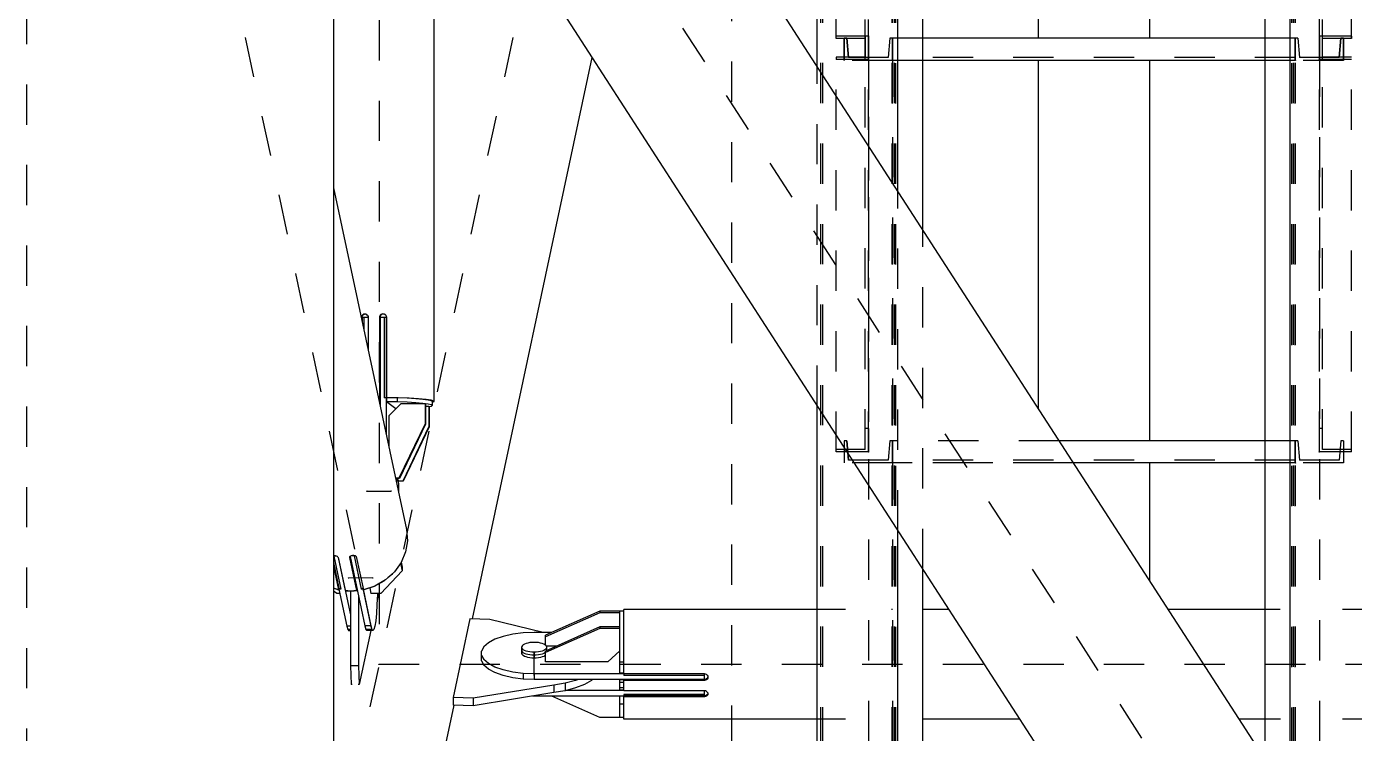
# Model space of a CAD drawing. Header units: millimetres. Extents: x 149919 to 150445, y 136651 to 136866.
# Drawn here: x 150260.213 to 150263.51, y 136778.903 to 136780.659 of the extents above; entities that cross this region are included whole.
import ezdxf

# ---------------------------------------------------------------- set-up
doc = ezdxf.new("R2010")
doc.units = ezdxf.units.MM
doc.header["$LTSCALE"] = 0.25
for name, pattern in [('CENTER', [50.8, 31.75, -6.35, 6.35, -6.35]), ('XKITLINE00', [0]), ('XKITLINE02', [4, 2, -2]), ('XKITLINE03', [6, 3, -1, 1, -1])]:
    doc.linetypes.add(name, pattern=pattern)

# ---------------------------------------------------------------- blocks, each defined once
blk = doc.blocks.new('çatıı')
at = {"color": 8, "linetype": 'CENTER'}
for p, q in [((11840, 14354.32), (11840, 12689.51)), ((11927.5, 13690.27), (11927.5, 12870.27)), ((12015, 13540.01), (12015, 12732.33)), ((12015, 13280.27), (11840, 12460.27)), ((11840, 13280.27), (12370, 12460.27)), ((11840, 13280.27), (11927.5, 12870.27)), ((11924.51, 12913.27), (11930.48, 12913.31)), ((11925.91, 12891.74), (11919.93, 12891.7)), ((11966.02, 12867.52), (11966.02, 12873.03)), ((11927.5, 12870.27), (12282.5, 12870.27))]:
    blk.add_line(p, q, dxfattribs=at)
at = {"color": 116, "linetype": 'XKITLINE02', "true_color": 0x136734}
for p, q in [((12037.16, 12049.63), (12037.16, 13721.24)), ((12037.69, 12049.63), (12037.69, 13721.24)), ((12054.93, 12049.63), (12054.93, 13721.24)), ((12055.01, 12049.6), (12055.01, 13721.24)), ((12055.46, 12049.63), (12055.46, 13721.24)), ((12055.86, 12049.6), (12055.86, 13721.24)), ((12147.49, 12049.57), (12147.49, 13721.24)), ((12154.14, 12049.57), (12154.14, 13721.24)), ((12154.14, 12049.57), (12154.14, 13721.24)), ((12154.54, 12049.63), (12154.54, 13721.24)), ((12154.99, 12049.63), (12154.99, 13721.24)), ((12154.99, 12049.57), (12154.99, 13721.24)), ((12155.07, 12049.63), (12155.07, 13721.24)), ((12062.51, 12893.93), (12062.51, 13303.02)), ((12147.49, 12762.45), (12147.49, 13303.02)), ((12041.01, 13025.71), (12041.01, 13123.03)), ((12048.21, 13020.46), (12048.21, 13122.44)), ((12160.99, 13020.46), (12160.99, 13123.03)), ((12161.79, 13020.46), (12161.79, 13122.44)), ((12168.99, 13025.71), (12168.99, 13123.03)), ((12049.01, 13020.46), (12049.01, 13120.98)), ((12049.01, 13026.29), (12041.01, 13026.29)), ((12049.01, 13026.28), (12048.21, 13026.28)), ((12048.21, 13026.28), (12048.21, 13021.06)), ((12048.21, 12923.61), (12048.21, 13026.28)), ((12049.01, 13026.28), (12049.01, 13020.48)), ((12049.01, 13026.28), (12049.01, 12928.83)), ((12160.99, 13026.29), (12160.99, 13020.46)), ((12168.99, 13026.29), (12160.99, 13026.29)), ((12160.99, 12923.03), (12160.99, 13026.28)), ((12161.79, 13026.28), (12160.99, 13026.28)), ((12161.79, 12923.61), (12161.79, 13026.28)), ((12168.99, 13026.29), (12168.99, 13025.71)), ((12048.21, 13025.71), (12041.01, 13025.71)), ((12043.69, 13025.78), (12043.01, 13025.78)), ((12043.01, 13020.28), (12043.01, 13025.78)), ((12043.01, 13025.78), (12043.01, 13020.28)), ((12044.07, 13020.98), (12043.69, 13025.78)), ((12043.69, 13025.78), (12044.07, 13020.98)), ((12054.33, 13025.78), (12053.94, 13020.98)), ((12054.33, 13025.78), (12053.94, 13020.98)), ((12055.01, 13025.78), (12054.33, 13025.78)), ((12062.51, 13025.78), (12055.01, 13025.78)), ((12055.01, 13020.28), (12055.01, 13025.78)), ((12055.01, 13025.78), (12055.01, 13020.28)), ((12055.01, 13025.78), (12055.01, 13020.28)), ((12154.99, 13025.78), (12147.49, 13025.78)), ((12154.99, 13020.28), (12154.99, 13025.78)), ((12154.99, 13025.78), (12154.99, 13020.28)), ((12155.67, 13025.78), (12154.99, 13025.78)), ((12154.99, 13025.78), (12154.99, 13020.28)), ((12155.67, 13025.78), (12156.05, 13020.98)), ((12155.67, 13025.78), (12156.05, 13020.98)), ((12161.79, 13020.46), (12161.79, 13025.71)), ((12168.99, 13025.71), (12161.79, 13025.71)), ((12166.31, 13025.78), (12165.92, 13020.98)), ((12165.92, 13020.98), (12166.31, 13025.78)), ((12166.99, 13025.78), (12166.31, 13025.78)), ((12166.99, 13025.78), (12166.99, 13020.28)), ((12166.99, 13020.28), (12166.99, 13025.78)), ((12048.21, 13021.06), (12041.01, 13021.06)), ((12041.01, 13021.06), (12041.01, 13020.48)), ((12041.01, 12923.03), (12041.01, 13021.06)), ((12049.01, 13020.48), (12041.01, 13020.48)), ((12055.01, 13020.28), (12043.01, 13020.28)), ((12053.94, 13020.98), (12044.07, 13020.98)), ((12049.01, 13020.46), (12048.21, 13020.46)), ((12049.01, 12923.03), (12049.01, 13020.48)), ((12154.99, 13020.98), (12055.01, 13020.98)), ((12062.51, 13020.28), (12055.01, 13020.28)), ((12154.99, 13020.28), (12147.49, 13020.28)), ((12166.99, 13020.28), (12154.99, 13020.28)), ((12165.92, 13020.98), (12156.05, 13020.98)), ((12168.99, 13020.47), (12160.99, 13020.47)), ((12161.79, 13020.46), (12160.99, 13020.46)), ((12168.99, 13021.06), (12161.79, 13021.06)), ((12168.99, 12923.03), (12168.99, 13021.06)), ((12036.31, 12934.47), (12036.31, 13018.62)), ((12056.31, 12903.53), (12056.31, 12987.68)), ((12049.01, 12928.83), (12048.21, 12928.83)), ((12049.01, 12928.83), (12049.01, 12923.03)), ((12161.79, 12928.83), (12160.99, 12928.83)), ((12043.69, 12925.78), (12043.01, 12925.78)), ((12043.01, 12925.78), (12043.01, 12920.28)), ((12043.01, 12925.78), (12043.01, 12920.28)), ((12044.07, 12920.98), (12043.69, 12925.78)), ((12043.69, 12925.78), (12044.07, 12920.98)), ((12054.33, 12925.78), (12053.94, 12920.98)), ((12054.33, 12925.78), (12053.94, 12920.98)), ((12055.01, 12925.78), (12054.33, 12925.78)), ((12096.32, 12925.78), (12055.01, 12925.78)), ((12055.01, 12920.28), (12055.01, 12925.78)), ((12055.01, 12925.78), (12055.01, 12920.28)), ((12055.01, 12925.78), (12055.01, 12920.28)), ((12154.99, 12925.78), (12147.49, 12925.78)), ((12154.99, 12920.28), (12154.99, 12925.78)), ((12154.99, 12925.78), (12154.99, 12920.28)), ((12155.67, 12925.78), (12154.99, 12925.78)), ((12154.99, 12925.78), (12154.99, 12920.28)), ((12155.67, 12925.78), (12156.05, 12920.98)), ((12155.67, 12925.78), (12156.05, 12920.98)), ((12166.31, 12925.78), (12165.92, 12920.98)), ((12166.31, 12925.78), (12165.92, 12920.98)), ((12166.99, 12925.78), (12166.31, 12925.78)), ((12166.99, 12925.78), (12166.99, 12920.28)), ((12166.99, 12925.78), (12166.99, 12920.28)), ((12048.21, 12923.61), (12041.01, 12923.61)), ((12049.01, 12923.03), (12041.01, 12923.03)), ((12053.94, 12920.98), (12044.07, 12920.98)), ((12154.99, 12920.98), (12055.01, 12920.98)), ((12165.92, 12920.98), (12156.05, 12920.98)), ((12168.99, 12923.03), (12160.99, 12923.03)), ((12168.99, 12923.61), (12161.79, 12923.61)), ((12055.01, 12920.28), (12043.01, 12920.28)), ((12099.87, 12920.28), (12055.01, 12920.28)), ((12154.99, 12920.28), (12147.49, 12920.28)), ((12166.99, 12920.28), (12154.99, 12920.28))]:
    blk.add_line(p, q, dxfattribs=at)
at = {"color": 1, "linetype": 'XKITLINE03'}
for p, q in [((12049.01, 13721.24), (12049.01, 12049.63)), ((12055.01, 13721.24), (12055.01, 12049.6)), ((12147.49, 12049.57), (12147.49, 13721.24)), ((12160.99, 13721.24), (12160.99, 12049.63)), ((12049.01, 13123.03), (12049.01, 13026.29)), ((12160.99, 13026.29), (12160.99, 13123.03)), ((12049.01, 13020.48), (12049.01, 12923.03)), ((12154.99, 13020.28), (12055.01, 13020.28)), ((12055.01, 13020.28), (12055.01, 13020.28)), ((12154.99, 13020.28), (12154.99, 13020.28)), ((12160.99, 12923.03), (12160.99, 13020.47)), ((12154.99, 12920.28), (12055.01, 12920.28)), ((12055.01, 12920.28), (12055.01, 12920.28)), ((12154.99, 12920.28), (12154.99, 12920.28))]:
    blk.add_line(p, q, dxfattribs=at)
at = {"color": 7, "linetype": 'XKITLINE00'}
for p, q in [((12036.31, 13018.62), (12036.31, 13257.5)), ((12056.31, 12987.68), (12056.31, 13257.5)), ((12062.51, 12978.09), (12062.51, 13257.5)), ((12147.49, 12846.61), (12147.49, 13257.5)), ((12153.69, 12837.02), (12153.69, 13257.5)), ((12147.49, 13025.78), (12062.51, 13025.78)), ((12147.49, 13020.28), (12062.51, 13020.28)), ((12036.31, 12768.61), (12036.31, 12934.47)), ((12147.49, 12925.78), (12096.32, 12925.78)), ((12147.49, 12920.28), (12099.87, 12920.28)), ((12056.31, 12755.13), (12056.31, 12903.53)), ((12062.51, 12750.96), (12062.51, 12893.93))]:
    blk.add_line(p, q, dxfattribs=at)
at = {"color": 8, "linetype": 'XKITLINE00'}
for p, q in [((12091.2, 13120.28), (12091.2, 13025.78)), ((12118.8, 13120.28), (12118.8, 13025.78)), ((11986.62, 13095.5), (12261.89, 12669.61)), ((11941.09, 13079.5), (11941.09, 12935.63)), ((11916.2, 13075.07), (11916.2, 12689.51)), ((11948.29, 13070.64), (12223.57, 12644.75)), ((11980.38, 13021), (11950.62, 12881.57)), ((12091.2, 13020.28), (12091.2, 12933.7)), ((12118.8, 13020.28), (12118.8, 12925.78)), ((11916.2, 12988.62), (11934.31, 12903.75)), ((11923.51, 12957.11), (11923.33, 12956.92)), ((11923.57, 12957.06), (11923.42, 12956.91)), ((11923.74, 12957.23), (11923.51, 12957.11)), ((11923.8, 12957.19), (11923.57, 12957.06)), ((11924, 12957.28), (11923.74, 12957.23)), ((11924.06, 12957.23), (11923.8, 12957.19)), ((11924.26, 12957.24), (11924, 12957.28)), ((11924.32, 12957.2), (11924.06, 12957.23)), ((11924.5, 12957.12), (11924.26, 12957.24)), ((11924.53, 12957.09), (11924.32, 12957.2)), ((11924.68, 12956.94), (11924.5, 12957.12)), ((11927.98, 12957.15), (11927.79, 12956.96)), ((11928.04, 12957.1), (11927.85, 12956.92)), ((11928.22, 12957.27), (11927.98, 12957.15)), ((11928.28, 12957.22), (11928.04, 12957.1)), ((11928.48, 12957.31), (11928.22, 12957.27)), ((11928.54, 12957.26), (11928.28, 12957.22)), ((11928.75, 12957.27), (11928.48, 12957.31)), ((11928.8, 12957.22), (11928.54, 12957.26)), ((11928.99, 12957.14), (11928.75, 12957.27)), ((11929.02, 12957.11), (11928.8, 12957.22)), ((11929.18, 12956.96), (11928.99, 12957.14)), ((11923.23, 12956.68), (11923.17, 12956.42)), ((11923.23, 12956.37), (11923.17, 12956.42)), ((11923.17, 12956.42), (11923.17, 12955.96)), ((11923.33, 12956.92), (11923.23, 12956.68)), ((11923.27, 12956.63), (11923.23, 12956.37)), ((11923.23, 12956.37), (11923.23, 12955.68)), ((11923.38, 12956.87), (11923.27, 12956.63)), ((11923.73, 12956.41), (11923.31, 12956.38)), ((11923.31, 12956.38), (11923.31, 12955.29)), ((11923.42, 12956.91), (11923.38, 12956.87)), ((11923.73, 12956.41), (11923.73, 12953.3)), ((11924.78, 12956.41), (11923.73, 12956.41)), ((11924.68, 12956.94), (11924.8, 12956.7)), ((11924.84, 12956.36), (11924.78, 12956.41)), ((11924.78, 12956.41), (11924.78, 12948.41)), ((11924.8, 12956.7), (11924.84, 12956.44)), ((11924.84, 12956.44), (11924.84, 12948.12)), ((11927.67, 12956.72), (11927.63, 12956.46)), ((11927.63, 12956.46), (11927.63, 12936.51)), ((11927.68, 12956.42), (11927.63, 12956.46)), ((11927.79, 12956.96), (11927.67, 12956.72)), ((11927.73, 12956.68), (11927.67, 12956.72)), ((11927.73, 12956.68), (11927.68, 12956.42)), ((11927.68, 12956.42), (11927.68, 12936.47)), ((11927.85, 12956.92), (11927.73, 12956.68)), ((11928.81, 12956.44), (11927.76, 12956.43)), ((11927.76, 12956.43), (11927.76, 12934.41)), ((11928.81, 12956.44), (11928.81, 12936.49)), ((11929.28, 12956.42), (11928.81, 12956.44)), ((11929.18, 12956.96), (11929.28, 12956.72)), ((11929.28, 12956.72), (11929.34, 12956.46)), ((11929.28, 12956.42), (11929.28, 12936.48)), ((11929.34, 12956.38), (11929.28, 12956.42)), ((11929.34, 12956.46), (11929.34, 12936.51)), ((11927.63, 12936.51), (11927.32, 12936.51)), ((11927.66, 12936.49), (11927.32, 12936.49)), ((11927.66, 12935.49), (11927.53, 12935.49)), ((11927.68, 12936.47), (11927.63, 12936.51)), ((11927.76, 12936.41), (11927.66, 12936.49)), ((11927.66, 12936.49), (11927.66, 12935.49)), ((11927.76, 12935.41), (11927.66, 12935.49)), ((11929.26, 12936.5), (11928.81, 12936.49)), ((11929.26, 12936.5), (11929.26, 12927.42)), ((11929.28, 12936.48), (11929.26, 12936.5)), ((11929.4, 12936.46), (11929.34, 12936.51)), ((11932.24, 12936.46), (11929.34, 12936.51)), ((11932.01, 12936.43), (11929.38, 12936.48)), ((11929.38, 12936.48), (11929.38, 12935.48)), ((11931.7, 12933.7), (11929.38, 12935.48)), ((11932.01, 12935.44), (11929.38, 12935.48)), ((11932.96, 12934.97), (11929.97, 12931.96)), ((11934.46, 12936.35), (11932.01, 12936.43)), ((11932.01, 12936.43), (11932.01, 12935.44)), ((11934.46, 12935.35), (11932.01, 12935.44)), ((11934.97, 12936.36), (11932.24, 12936.46)), ((11938.93, 12935.01), (11932.96, 12934.97)), ((11936.61, 12936.23), (11934.46, 12936.35)), ((11936.61, 12935.23), (11934.46, 12935.35)), ((11937.33, 12936.22), (11934.97, 12936.36)), ((11938.38, 12936.08), (11936.61, 12936.23)), ((11938.38, 12935.08), (11936.61, 12935.23)), ((11939.19, 12936.04), (11937.33, 12936.22)), ((11939.69, 12935.91), (11938.38, 12936.08)), ((11938.91, 12935.01), (11938.38, 12935.08)), ((11939.69, 12934.91), (11938.93, 12935.01)), ((11938.93, 12935.01), (11938.93, 12930.03)), ((11939.02, 12934.94), (11938.93, 12935.01)), ((11939.02, 12934.94), (11939.02, 12929.95)), ((11939.86, 12934.3), (11939.02, 12934.29)), ((11940.46, 12935.84), (11939.19, 12936.04)), ((11940.49, 12935.72), (11939.69, 12935.91)), ((11940.49, 12934.72), (11939.69, 12934.91)), ((11939.86, 12934.3), (11939.86, 12929.31)), ((11939.96, 12934.22), (11939.86, 12934.3)), ((11940.44, 12934.34), (11939.95, 12934.23)), ((11939.96, 12934.22), (11939.96, 12929.24)), ((11940.74, 12934.53), (11940.44, 12934.34)), ((11941.09, 12935.63), (11940.46, 12935.84)), ((11940.74, 12935.53), (11940.49, 12935.72)), ((11940.74, 12934.53), (11940.49, 12934.72)), ((11940.74, 12935.53), (11940.74, 12934.53)), ((11941.03, 12935.41), (11940.74, 12935.32)), ((11941.09, 12935.63), (11941.03, 12935.41)), ((11929.97, 12931.96), (11929.97, 12924.09)), ((11938.93, 12930.03), (11932.46, 12916.52)), ((11939.02, 12929.95), (11932.55, 12916.45)), ((11939.86, 12929.31), (11933.39, 12915.8)), ((11939.96, 12929.24), (11933.49, 12915.73)), ((11939.02, 12929.95), (11938.93, 12930.03)), ((11939.96, 12929.24), (11939.86, 12929.31)), ((12118.8, 12920.28), (12118.8, 12891)), ((11932.46, 12916.52), (11931.59, 12916.51)), ((11932.55, 12916.45), (11931.6, 12916.44)), ((11932.08, 12916.42), (11931.61, 12916.41)), ((11931.85, 12915.48), (11931.84, 12915.31)), ((11931.89, 12915.84), (11931.85, 12915.48)), ((11931.93, 12916.11), (11931.89, 12915.84)), ((11931.98, 12916.31), (11931.93, 12916.11)), ((11932.02, 12916.41), (11931.98, 12916.31)), ((11932.08, 12916.42), (11932.02, 12916.41)), ((11932.08, 12916.42), (11932.13, 12916.33)), ((11932.13, 12916.33), (11932.17, 12916.15)), ((11932.17, 12916.15), (11932.22, 12915.89)), ((11932.22, 12915.89), (11932.26, 12915.55)), ((11933.39, 12915.8), (11932.23, 12915.79)), ((11933.49, 12915.73), (11932.24, 12915.72)), ((11932.26, 12915.55), (11932.3, 12915.14)), ((11932.3, 12915.14), (11932.33, 12914.68)), ((11932.33, 12914.68), (11932.35, 12914.17)), ((11932.35, 12914.17), (11932.36, 12913.64)), ((11932.55, 12916.45), (11932.46, 12916.52)), ((11933.49, 12915.73), (11933.39, 12915.8)), ((11932.36, 12913.64), (11932.36, 12913.1)), ((11932.36, 12913.1), (11932.36, 12912.87)), ((11934.55, 12900.98), (11934.11, 12898.21)), ((11934.31, 12903.75), (11934.55, 12900.98)), ((11934.11, 12898.21), (11933.02, 12895.57)), ((11916.46, 12897.23), (11916.2, 12897.24)), ((11916.25, 12897.15), (11916.2, 12897.18)), ((11916.2, 12895.57), (11917.56, 12889.16)), ((11916.2, 12895.3), (11917.47, 12889.33)), ((11916.2, 12894.62), (11917.45, 12888.76)), ((11916.84, 12897.16), (11916.25, 12897.15)), ((11916.25, 12897.15), (11918, 12888.93)), ((11916.73, 12897.19), (11916.46, 12897.23)), ((11916.97, 12897.12), (11916.73, 12897.19)), ((11917.17, 12897.02), (11916.97, 12897.12)), ((11917.31, 12896.91), (11917.17, 12897.02)), ((11917.31, 12896.91), (11917.38, 12896.8)), ((11917.36, 12896.83), (11920.4, 12882.58)), ((11917.38, 12896.8), (11919.13, 12888.58)), ((11920.19, 12896.93), (11920.17, 12896.82)), ((11920.17, 12896.82), (11921.92, 12888.6)), ((11920.28, 12897.04), (11920.19, 12896.93)), ((11920.26, 12897.02), (11921.94, 12889.15)), ((11920.46, 12897.14), (11920.28, 12897.04)), ((11920.31, 12897.06), (11923.99, 12879.79)), ((11920.68, 12897.22), (11920.46, 12897.14)), ((11921.32, 12897.19), (11920.57, 12897.18)), ((11920.94, 12897.26), (11920.68, 12897.22)), ((11921.21, 12897.27), (11920.94, 12897.26)), ((11921.45, 12897.25), (11921.21, 12897.27)), ((11921.45, 12897.25), (11921.32, 12897.19)), ((11921.32, 12897.19), (11923.08, 12888.96)), ((11921.66, 12897.19), (11921.45, 12897.25)), ((11921.78, 12897.11), (11921.66, 12897.19)), ((11921.78, 12897.11), (11921.87, 12897.02)), ((11921.87, 12897.02), (11923.62, 12888.8)), ((11933.02, 12895.57), (11931.31, 12893.2)), ((11932.86, 12895.36), (11933.26, 12893.49)), ((11933.03, 12895.61), (11933.29, 12894.4)), ((11933.29, 12894.4), (11933.26, 12893.49)), ((11929.09, 12891.22), (11926.46, 12889.72)), ((11933.26, 12893.49), (11927.97, 12887.89)), ((11928.95, 12891.14), (11928.66, 12890.89)), ((11931.31, 12893.2), (11929.09, 12891.22)), ((11930.7, 12892.59), (11929.7, 12891.76)), ((11930.87, 12892.81), (11930.7, 12892.59)), ((11917.45, 12888.76), (11916.2, 12889.15)), ((11917.55, 12888.71), (11916.2, 12889.15)), ((11917.02, 12887.82), (11916.2, 12888.41)), ((11917.79, 12887.83), (11917.02, 12887.82)), ((11917.47, 12889.33), (11917.45, 12888.76)), ((11917.48, 12889.56), (11917.46, 12889.13)), ((11917.46, 12889.13), (11917.55, 12888.71)), ((11917.56, 12889.16), (11917.55, 12888.93)), ((11918, 12888.93), (11917.55, 12888.93)), ((11917.55, 12888.93), (11919.51, 12879.76)), ((11917.56, 12888.92), (11917.55, 12888.71)), ((11918, 12888.93), (11917.56, 12889.16)), ((11920.52, 12888.45), (11919.13, 12888.58)), ((11919.21, 12888.57), (11919.23, 12888.46)), ((11919.93, 12888.41), (11919.23, 12888.46)), ((11919.91, 12888.5), (11919.93, 12888.41)), ((11920.62, 12888.4), (11919.93, 12888.41)), ((11920.4, 12888.4), (11920.41, 12869.85)), ((11921.92, 12888.6), (11920.52, 12888.45)), ((11921.32, 12888.42), (11920.62, 12888.4)), ((11921.3, 12888.53), (11921.32, 12888.42)), ((11922.02, 12888.48), (11921.32, 12888.42)), ((11921.94, 12889.15), (11921.92, 12888.6)), ((11921.95, 12889.36), (11921.93, 12888.89)), ((11921.93, 12888.89), (11922.02, 12888.48)), ((11922.04, 12888.95), (11922.02, 12888.48)), ((11923.53, 12889.2), (11923.08, 12888.96)), ((11923.53, 12888.97), (11923.08, 12888.96)), ((11923.54, 12889.2), (11923.53, 12888.97)), ((11923.53, 12888.97), (11925.48, 12879.8)), ((11926.46, 12889.72), (11923.62, 12888.8)), ((11923.71, 12888.83), (11923.72, 12888.76)), ((11926.3, 12889.6), (11923.72, 12888.76)), ((11925.19, 12889.24), (11925.48, 12887.88)), ((11927.97, 12887.89), (11925.48, 12887.88)), ((11926.29, 12889.66), (11926.3, 12889.6)), ((11928.66, 12890.89), (11926.3, 12889.6)), ((11927.41, 12887.89), (11927.04, 12886.13)), ((11927.1, 12887.89), (11927.09, 12887.63)), ((11922.39, 12887.27), (11922.4, 12869.86)), ((11927, 12885.14), (11926.87, 12882.93)), ((11927.09, 12887.63), (11927, 12885.14)), ((11926.87, 12882.93), (11926.69, 12881.11)), ((11950.07, 12881.59), (11945.89, 12861.99)), ((11955.05, 12881.42), (11950.07, 12881.59)), ((11968.3, 12878.19), (11955.05, 12881.42)), ((11982.32, 12883.47), (11968.82, 12877.49)), ((11982.32, 12883.08), (11968.82, 12877.1)), ((11987.32, 12883.47), (11982.32, 12883.47)), ((11982.32, 12883.47), (11982.32, 12883.08)), ((11987.32, 12883.08), (11982.32, 12883.08)), ((11988.32, 12883.46), (11987.32, 12883.46)), ((11987.32, 12879.16), (11987.32, 12883.46)), ((11988.32, 12867.9), (11988.32, 12883.91)), ((12043.29, 12883.91), (11988.32, 12883.91)), ((12055.01, 12883.91), (12054.72, 12883.91)), ((12068.99, 12883.91), (12062.51, 12883.91)), ((12151.24, 12883.91), (12123.38, 12883.91)), ((12221.67, 12883.91), (12166.7, 12883.91)), ((11920.4, 12879.76), (11919.51, 12879.76)), ((11919.51, 12879.76), (11919.76, 12878.9)), ((11920.4, 12878.9), (11919.76, 12878.9)), ((11919.76, 12878.9), (11920.01, 12878.6)), ((11920.4, 12878.6), (11920.01, 12878.6)), ((11925.45, 12878.64), (11922.61, 12865.26)), ((11925.48, 12879.8), (11923.99, 12879.79)), ((11923.99, 12879.79), (11924.24, 12878.93)), ((11925.73, 12878.94), (11924.24, 12878.93)), ((11924.24, 12878.93), (11924.49, 12878.63)), ((11925.99, 12878.64), (11924.49, 12878.63)), ((11925.48, 12879.8), (11925.73, 12878.94)), ((11925.73, 12878.94), (11925.99, 12878.64)), ((11926.24, 12878.91), (11925.99, 12878.64)), ((11926.48, 12879.75), (11926.24, 12878.91)), ((11926.69, 12881.11), (11926.48, 12879.75)), ((11963.29, 12878.07), (11960.69, 12877.74)), ((11966.02, 12878.19), (11963.29, 12878.07)), ((11970.38, 12878.19), (11966.02, 12878.19)), ((11982.32, 12879.54), (11968.82, 12873.56)), ((11982.32, 12879.15), (11968.82, 12873.17)), ((11987.32, 12879.54), (11982.32, 12879.54)), ((11982.32, 12879.54), (11982.32, 12879.15)), ((11987.32, 12879.15), (11982.32, 12879.15)), ((11987.32, 12879.16), (11987.32, 12879.15)), ((11987.32, 12879.15), (11987.32, 12879.13)), ((11987.32, 12873.46), (11987.32, 12879.13)), ((11953.56, 12874.63), (11952.99, 12873.57)), ((11954.67, 12875.61), (11953.56, 12874.63)), ((11956.28, 12876.48), (11954.67, 12875.61)), ((11958.32, 12877.2), (11956.28, 12876.48)), ((11960.69, 12877.74), (11958.32, 12877.2)), ((11962.96, 12874.72), (11962.92, 12874.5)), ((11963.1, 12874.92), (11962.96, 12874.72)), ((11963.33, 12875.11), (11963.1, 12874.92)), ((11963.64, 12875.29), (11963.33, 12875.11)), ((11964.02, 12875.44), (11963.64, 12875.29)), ((11964.47, 12875.56), (11964.02, 12875.44)), ((11964.96, 12875.65), (11964.47, 12875.56)), ((11965.48, 12875.7), (11964.96, 12875.65)), ((11966.02, 12875.72), (11965.48, 12875.7)), ((11966.56, 12875.7), (11966.02, 12875.72)), ((11967.08, 12875.65), (11966.56, 12875.7)), ((11967.57, 12875.56), (11967.08, 12875.65)), ((11968.01, 12875.44), (11967.57, 12875.56)), ((11968.39, 12875.29), (11968.01, 12875.44)), ((11968.7, 12875.11), (11968.39, 12875.29)), ((11968.93, 12874.92), (11968.7, 12875.11)), ((11968.82, 12875.02), (11968.82, 12877.49)), ((11968.93, 12874.92), (11969.07, 12874.72)), ((11971.62, 12874.8), (11969.01, 12874.8)), ((11969.07, 12874.72), (11969.12, 12874.5)), ((11952.99, 12871.12), (11952.99, 12873.57)), ((11952.99, 12872.49), (11953.56, 12871.44)), ((11954.67, 12870.46), (11953.56, 12871.44)), ((11962.92, 12874.5), (11962.92, 12873.77)), ((11962.92, 12874.5), (11962.96, 12874.29)), ((11962.92, 12873.77), (11962.96, 12873.56)), ((11962.92, 12873.77), (11962.96, 12873.56)), ((11962.92, 12873.77), (11962.92, 12873.03)), ((11962.92, 12873.03), (11962.96, 12872.82)), ((11962.96, 12874.29), (11963.1, 12874.09)), ((11962.96, 12873.56), (11963.1, 12873.35)), ((11962.96, 12873.56), (11963.1, 12873.35)), ((11962.96, 12872.82), (11963.1, 12872.62)), ((11963.33, 12873.89), (11963.1, 12874.09)), ((11963.33, 12873.16), (11963.1, 12873.35)), ((11963.33, 12873.16), (11963.1, 12873.35)), ((11963.33, 12872.42), (11963.1, 12872.62)), ((11963.64, 12873.72), (11963.33, 12873.89)), ((11963.64, 12872.99), (11963.33, 12873.16)), ((11963.64, 12872.99), (11963.33, 12873.16)), ((11963.64, 12872.25), (11963.33, 12872.42)), ((11964.02, 12873.57), (11963.64, 12873.72)), ((11964.02, 12872.83), (11963.64, 12872.99)), ((11964.02, 12872.83), (11963.64, 12872.99)), ((11964.02, 12872.1), (11963.64, 12872.25)), ((11964.47, 12873.45), (11964.02, 12873.57)), ((11964.47, 12872.71), (11964.02, 12872.83)), ((11964.47, 12872.71), (11964.02, 12872.83)), ((11964.47, 12871.98), (11964.02, 12872.1)), ((11964.96, 12873.36), (11964.47, 12873.45)), ((11964.96, 12872.62), (11964.47, 12872.71)), ((11964.96, 12872.62), (11964.47, 12872.71)), ((11964.96, 12871.89), (11964.47, 12871.98)), ((11965.48, 12873.3), (11964.96, 12873.36)), ((11965.48, 12872.57), (11964.96, 12872.62)), ((11965.48, 12872.57), (11964.96, 12872.62)), ((11965.48, 12871.83), (11964.96, 12871.89)), ((11966.02, 12873.29), (11965.48, 12873.3)), ((11966.02, 12872.55), (11965.48, 12872.57)), ((11966.02, 12872.55), (11965.48, 12872.57)), ((11966.02, 12871.81), (11965.48, 12871.83)), ((11966.56, 12873.3), (11966.02, 12873.29)), ((11966.02, 12873.29), (11966.02, 12872.55)), ((11966.56, 12872.57), (11966.02, 12872.55)), ((11966.56, 12872.57), (11966.02, 12872.55)), ((11966.02, 12872.55), (11966.02, 12871.81)), ((11966.56, 12871.83), (11966.02, 12871.81)), ((11967.08, 12873.36), (11966.56, 12873.3)), ((11967.08, 12872.62), (11966.56, 12872.57)), ((11967.08, 12872.62), (11966.56, 12872.57)), ((11967.08, 12871.89), (11966.56, 12871.83)), ((11967.57, 12873.45), (11967.08, 12873.36)), ((11967.57, 12872.71), (11967.08, 12872.62)), ((11967.57, 12872.71), (11967.08, 12872.62)), ((11967.57, 12871.98), (11967.08, 12871.89)), ((11968.01, 12873.57), (11967.57, 12873.45)), ((11968.01, 12872.83), (11967.57, 12872.71)), ((11968.01, 12872.83), (11967.57, 12872.71)), ((11968.01, 12872.1), (11967.57, 12871.98)), ((11968.39, 12873.72), (11968.01, 12873.57)), ((11968.39, 12872.99), (11968.01, 12872.83)), ((11968.39, 12872.99), (11968.01, 12872.83)), ((11968.39, 12872.25), (11968.01, 12872.1)), ((11968.7, 12873.89), (11968.39, 12873.72)), ((11968.7, 12873.16), (11968.39, 12872.99)), ((11968.7, 12873.16), (11968.39, 12872.99)), ((11968.7, 12872.42), (11968.39, 12872.25)), ((11968.93, 12874.09), (11968.7, 12873.89)), ((11968.82, 12873.26), (11968.7, 12873.16)), ((11968.82, 12873.26), (11968.7, 12873.16)), ((11968.82, 12872.52), (11968.7, 12872.42)), ((11968.82, 12870.87), (11968.82, 12873.56)), ((11969.07, 12874.29), (11968.93, 12874.09)), ((11969.12, 12874.5), (11969.07, 12874.29)), ((11969.12, 12873.77), (11969.1, 12873.69)), ((11969.12, 12873.77), (11969.1, 12873.69)), ((11969.12, 12874.5), (11969.12, 12873.77)), ((11969.12, 12873.77), (11969.12, 12873.69)), ((11987.32, 12873.63), (11984.32, 12870.87)), ((11987.32, 12868.06), (11987.32, 12873.46)), ((11922.4, 12869.86), (11920.41, 12869.85)), ((11920.41, 12869.85), (11920.62, 12865.25)), ((11922.4, 12869.86), (11922.61, 12865.26)), ((11952.99, 12871.12), (11953.56, 12870.06)), ((11954.67, 12869.08), (11953.56, 12870.06)), ((11956.28, 12869.59), (11954.67, 12870.46)), ((11956.28, 12868.21), (11954.67, 12869.08)), ((11958.32, 12868.87), (11956.28, 12869.59)), ((11958.32, 12867.49), (11956.28, 12868.21)), ((11960.69, 12868.33), (11958.32, 12868.87)), ((11963.29, 12867.99), (11960.69, 12868.33)), ((11984.32, 12870.87), (11968.82, 12870.87)), ((11988.32, 12870.77), (11987.32, 12870.77)), ((11988.32, 12868.06), (11987.32, 12868.06)), ((11920.85, 12865.25), (11920.62, 12865.25)), ((11922.61, 12865.26), (11922.31, 12865.26)), ((11970.9, 12865.08), (11950.87, 12861.83)), ((11960.69, 12866.95), (11958.32, 12867.49)), ((11963.29, 12866.61), (11960.69, 12866.95)), ((11966.02, 12867.88), (11963.29, 12867.99)), ((11963.29, 12867.99), (11963.29, 12866.61)), ((11966.02, 12866.5), (11963.29, 12866.61)), ((11988.32, 12867.88), (11966.02, 12867.88)), ((11966.02, 12867.88), (11966.02, 12866.5)), ((12008.32, 12866.5), (11966.02, 12866.5)), ((11973.75, 12865.55), (11970.9, 12865.08)), ((11970.9, 12865.08), (11970.9, 12863.24)), ((11976.32, 12866.23), (11973.75, 12865.55)), ((11973.75, 12865.55), (11973.75, 12863.71)), ((11977.03, 12866.5), (11976.32, 12866.23)), ((11978.52, 12865.24), (11976.32, 12864.39)), ((11980.27, 12866.25), (11978.52, 12865.24)), ((11980.55, 12866.5), (11980.27, 12866.25)), ((11987.32, 12865.06), (11987.32, 12866.5)), ((11988.32, 12866.38), (11987.32, 12866.38)), ((11988.32, 12865.72), (11987.32, 12865.72)), ((11987.32, 12863.81), (11987.32, 12865.06)), ((12008.32, 12867.9), (11988.32, 12867.9)), ((11988.32, 12867.88), (11988.32, 12867.47)), ((12008.32, 12867.47), (11988.32, 12867.47)), ((11988.32, 12866.5), (11988.32, 12866.38)), ((11988.32, 12866.49), (11988.32, 12866.26)), ((12008.32, 12866.49), (11988.32, 12866.49)), ((11988.32, 12863.68), (11988.32, 12866.26)), ((12008.32, 12866.26), (11988.32, 12866.26)), ((12008.58, 12867.83), (12008.32, 12867.9)), ((12008.32, 12866.5), (12008.32, 12867.9)), ((12008.58, 12866.53), (12008.32, 12866.49)), ((12008.32, 12866.5), (12008.32, 12866.49)), ((12008.32, 12866.49), (12008.32, 12866.26)), ((12008.58, 12866.3), (12008.32, 12866.26)), ((12008.82, 12867.74), (12008.58, 12867.83)), ((12008.82, 12866.65), (12008.58, 12866.53)), ((12008.58, 12866.53), (12008.58, 12866.3)), ((12008.82, 12866.41), (12008.58, 12866.3)), ((12009, 12867.56), (12008.82, 12867.74)), ((12009, 12866.83), (12008.82, 12866.65)), ((12009, 12866.59), (12008.82, 12866.41)), ((12009, 12867.56), (12009.13, 12867.33)), ((12009.13, 12867.06), (12009, 12866.83)), ((12009.13, 12866.82), (12009, 12866.59)), ((12009.13, 12867.33), (12009.17, 12867.08)), ((12009.15, 12867.19), (12009.13, 12867.06)), ((12009.17, 12867.08), (12009.13, 12866.82)), ((11950.87, 12861.83), (11945.89, 12861.99)), ((11945.89, 12861.99), (11945.89, 12860.15)), ((11970.9, 12863.24), (11950.87, 12859.99)), ((11950.87, 12861.83), (11950.87, 12859.99)), ((11966.02, 12862.36), (11965.61, 12862.38)), ((11966.02, 12862.45), (11966.02, 12862.36)), ((11988.32, 12862.36), (11966.02, 12862.36)), ((11982.32, 12857.08), (11970.38, 12862.36)), ((11973.75, 12863.71), (11970.9, 12863.24)), ((11976.32, 12864.39), (11973.75, 12863.71)), ((11988.32, 12863.74), (11973.87, 12863.74)), ((11988.32, 12864.43), (11987.32, 12864.43)), ((11988.32, 12863.81), (11987.32, 12863.81)), ((11987.32, 12858.78), (11987.32, 12862.36)), ((12008.32, 12863.68), (11988.32, 12863.68)), ((12008.32, 12862.78), (11988.32, 12862.78)), ((11988.32, 12862.78), (11988.32, 12862.36)), ((12008.32, 12862.47), (11988.32, 12862.47)), ((12008.32, 12862.45), (11988.32, 12862.45)), ((11988.32, 12862.36), (11988.32, 12862.2)), ((11988.32, 12856.64), (11988.32, 12862.2)), ((12008.32, 12862.2), (11988.32, 12862.2)), ((12008.58, 12863.65), (12008.32, 12863.68)), ((12008.32, 12862.47), (12008.32, 12863.68)), ((12008.58, 12862.48), (12008.32, 12862.45)), ((12008.32, 12862.45), (12008.32, 12862.2)), ((12008.58, 12862.25), (12008.32, 12862.2)), ((12008.82, 12863.54), (12008.58, 12863.65)), ((12008.82, 12862.58), (12008.58, 12862.48)), ((12008.82, 12862.34), (12008.58, 12862.25)), ((12009, 12863.37), (12008.82, 12863.54)), ((12008.85, 12862.6), (12008.82, 12862.58)), ((12009, 12862.5), (12008.84, 12862.35)), ((12009, 12862.74), (12008.85, 12862.6)), ((12009, 12863.37), (12009.13, 12863.17)), ((12009.13, 12862.94), (12009, 12862.74)), ((12009.13, 12862.71), (12009, 12862.5)), ((12009.13, 12863.17), (12009.17, 12862.94)), ((12009.15, 12863.06), (12009.13, 12862.94)), ((12009.17, 12862.94), (12009.13, 12862.71)), ((11946.05, 12860.15), (11939.82, 12830.94)), ((11950.87, 12859.99), (11945.89, 12860.15)), ((11988.32, 12860.36), (11987.32, 12860.36)), ((11987.32, 12857.1), (11987.32, 12858.78)), ((11987.32, 12857.08), (11982.32, 12857.08)), ((11987.32, 12857.1), (11987.32, 12857.08)), ((11988.32, 12857.09), (11987.32, 12857.09)), ((12043.29, 12856.64), (11988.32, 12856.64)), ((12055.01, 12856.64), (12054.72, 12856.64)), ((12086.61, 12856.64), (12062.51, 12856.64)), ((12151.37, 12856.64), (12141, 12856.64)), ((12221.67, 12856.64), (12166.7, 12856.64))]:
    blk.add_line(p, q, dxfattribs=at)
at = {"color": 1, "linetype": 'XKITLINE00'}
for centre in [(12049.01, 13026.29), (12160.99, 13026.29), (12049.01, 13020.48), (12055.01, 13020.28), (12055.01, 13020.28), (12154.99, 13020.28), (12154.99, 13020.28), (12160.99, 13020.47), (12049.01, 12923.03), (12160.99, 12923.03), (12055.01, 12920.28), (12055.01, 12920.28), (12154.99, 12920.28), (12154.99, 12920.28)]:
    blk.add_circle(centre, 0.05, dxfattribs=at)
at = {"color": 8, "linetype": 'XKITLINE00'}
for centre in [(11924.51, 12913.27), (11930.48, 12913.31), (11919.93, 12891.7), (11925.91, 12891.74), (11966.02, 12873.03), (11927.5, 12870.27), (11927.5, 12870.27), (11927.5, 12870.27), (11966.02, 12867.52)]:
    blk.add_circle(centre, 0.05, dxfattribs=at)

msp = doc.modelspace()

# ---------------------------------------------------------------- block references
at = {"xscale": 0.009999943142843078, "yscale": 0.009999943142843078, "zscale": 0.009999943142843078}
msp.add_blockref('çatıı', (150141.8141, 136650.3731), dxfattribs=at)

doc.saveas('drawing.dxf')
